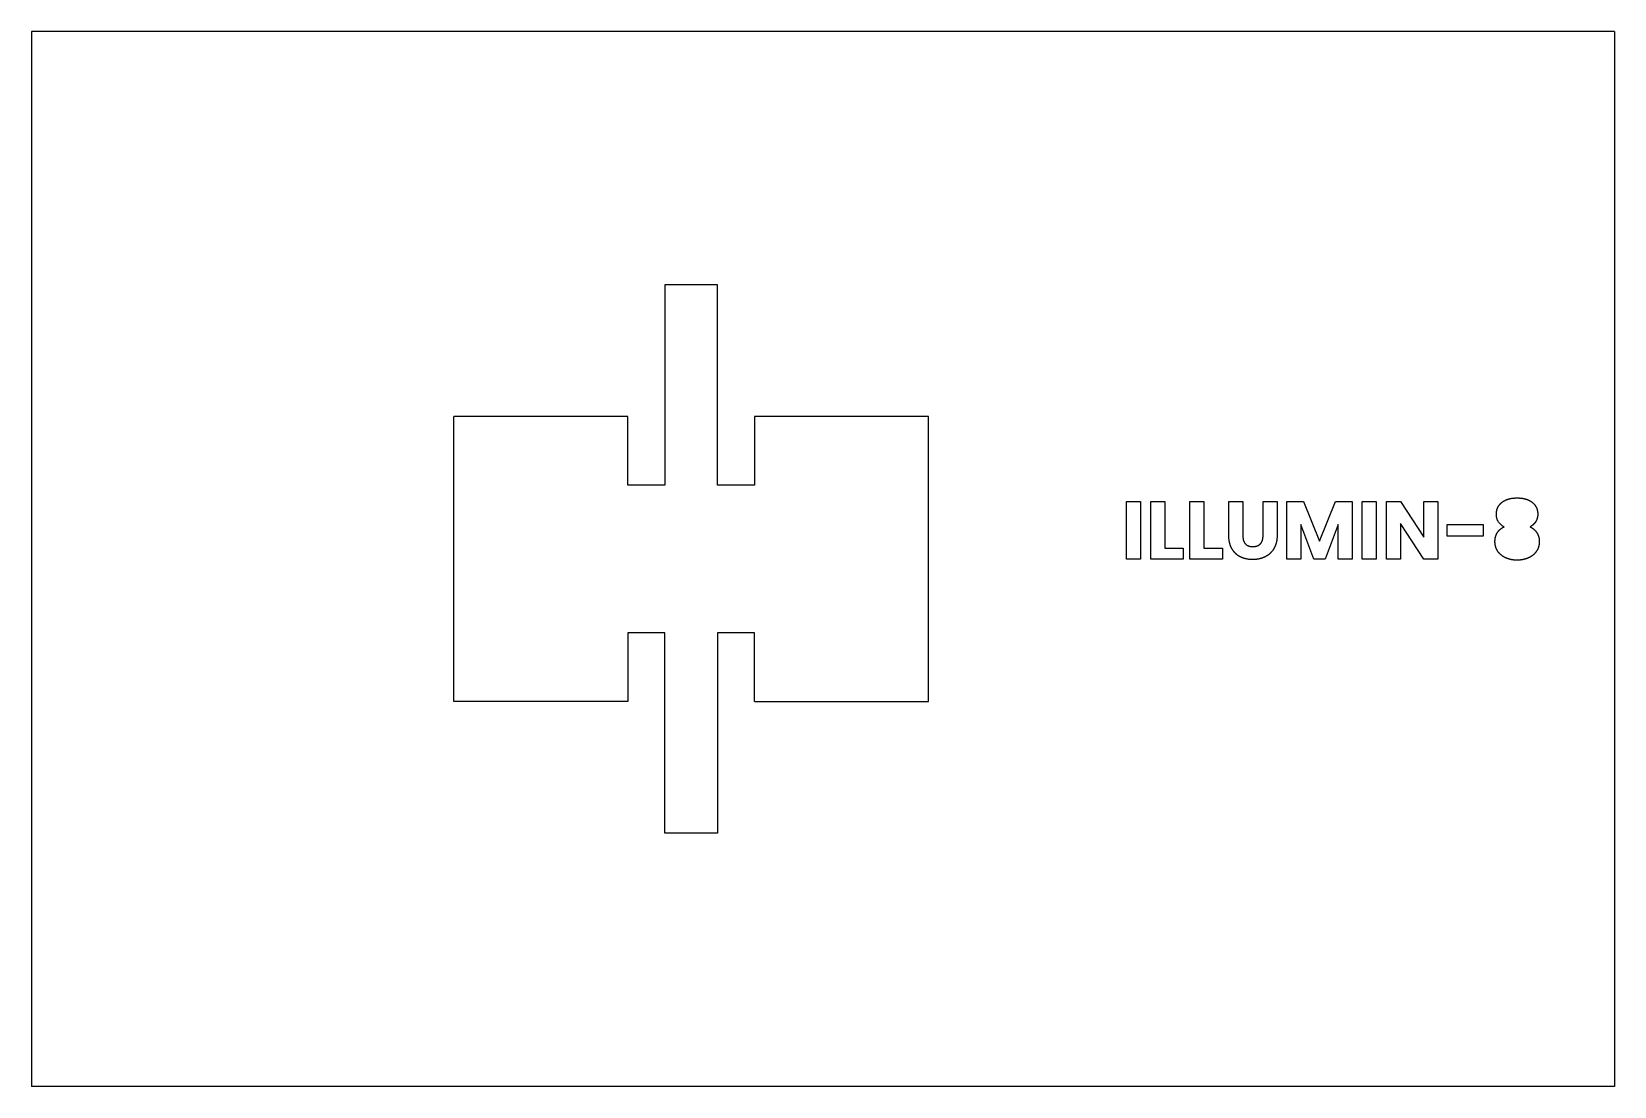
# Model space of a CAD drawing. Extents: x -116 to 184, y -100 to 100.
import ezdxf

# ---------------------------------------------------------------- set-up
doc = ezdxf.new("R2010")
doc.units = 0
doc.layers.add('VISIBLE', color=7, linetype='CONTINUOUS')

msp = doc.modelspace()

# ---------------------------------------------------------------- linework, layer by layer
at = {"layer": 'VISIBLE'}
for p, q in [((183.77, 100), (-116.23, 100)), ((-116.23, 100), (-116.23, -100)), ((183.77, 100), (183.77, -100)), ((3.77, 52), (3.77, 14)), ((13.77, 52), (3.77, 52)), ((13.77, 14), (13.77, 52)), ((-36.23, -27), (-36.23, 27)), ((-3.23, 27), (-36.23, 27)), ((-3.23, 14), (-3.23, 27)), ((20.77, 27), (20.77, 14)), ((53.77, 27), (20.77, 27)), ((53.77, -27), (53.77, 27)), ((3.77, 14), (-3.23, 14)), ((20.77, 14), (13.77, 14)), ((91.32, 10.91), (93.98, 10.91)), ((91.32, 0), (91.32, 10.91)), ((93.98, 10.91), (93.98, 0)), ((95.91, 0), (95.91, 10.91)), ((95.91, 10.91), (98.57, 10.91)), ((98.57, 10.91), (98.57, 2.05)), ((103.33, 0), (103.33, 10.91)), ((103.33, 10.91), (105.98, 10.91)), ((105.98, 10.91), (105.98, 2.05)), ((110.7, 10.91), (113.35, 10.91)), ((110.7, 4.4), (110.7, 10.91)), ((113.35, 10.91), (113.35, 4.38)), ((117.18, 4.38), (117.18, 10.91)), ((117.18, 10.91), (119.84, 10.91)), ((119.84, 10.91), (119.84, 4.4)), ((121.7, 0), (121.7, 10.91)), ((121.7, 10.91), (124.84, 10.91)), ((124.84, 10.91), (127.9, 3.36)), ((127.9, 3.36), (130.93, 10.91)), ((130.93, 10.91), (134.06, 10.91)), ((134.06, 10.91), (134.06, 0)), ((135.97, 10.91), (138.63, 10.91)), ((135.97, 0), (135.97, 10.91)), ((138.63, 10.91), (138.63, 0)), ((140.56, 0), (140.56, 10.91)), ((140.56, 10.91), (143.22, 10.91)), ((143.22, 10.91), (147.66, 4.15)), ((147.66, 4.15), (147.66, 10.91)), ((147.66, 10.91), (150.32, 10.91)), ((150.32, 10.91), (150.32, 0)), ((126.81, 0), (124.36, 6.56)), ((124.36, 6.56), (124.36, 0)), ((131.4, 6.54), (128.96, 0)), ((131.4, 0), (131.4, 6.54)), ((147.66, 0), (143.22, 6.73)), ((143.22, 6.73), (143.22, 0)), ((152.09, 6.56), (158.93, 6.56)), ((152.09, 4.35), (152.09, 6.56)), ((158.93, 6.56), (158.93, 4.35)), ((158.93, 4.35), (152.09, 4.35)), ((93.98, 0), (91.32, 0)), ((102.05, 0), (95.91, 0)), ((98.57, 2.05), (102.05, 2.05)), ((102.05, 2.05), (102.05, 0)), ((109.47, 0), (103.33, 0)), ((105.98, 2.05), (109.47, 2.05)), ((109.47, 2.05), (109.47, 0)), ((124.36, 0), (121.7, 0)), ((128.96, 0), (126.81, 0)), ((134.06, 0), (131.4, 0)), ((138.63, 0), (135.97, 0)), ((143.22, 0), (140.56, 0)), ((150.32, 0), (147.66, 0)), ((3.77, -14), (-3.23, -14)), ((-3.23, -14), (-3.23, -27)), ((3.77, -52), (3.77, -14)), ((20.77, -14), (13.77, -14)), ((13.77, -14), (13.77, -52)), ((20.77, -27), (20.77, -14)), ((-3.23, -27), (-36.23, -27)), ((20.77, -27), (53.77, -27)), ((13.77, -52), (3.77, -52)), ((183.77, -100), (-116.23, -100))]:
    msp.add_line(p, q, dxfattribs=at)
for points in [[(161.4, 8.54), (161.4, 9.37), (161.84, 10.07)], [(161.84, 10.07), (162.28, 10.76), (163.16, 11.17)], [(163.16, 11.17), (164.05, 11.58), (165.34, 11.58)], [(165.34, 11.58), (166.63, 11.58), (167.51, 11.17)], [(167.51, 11.17), (168.38, 10.76), (168.82, 10.07)], [(168.82, 10.07), (169.25, 9.37), (169.25, 8.54)], [(162.87, 6.09), (161.4, 6.87), (161.4, 8.54)], [(161.59, 5), (162.04, 5.71), (162.87, 6.09)], [(168.86, 7.07), (168.46, 6.45), (167.79, 6.09)], [(167.79, 6.09), (168.63, 5.69), (169.08, 4.98)], [(169.25, 8.54), (169.25, 7.7), (168.86, 7.07)], [(111.29, 1.92), (110.7, 2.94), (110.7, 4.4)], [(113.35, 4.38), (113.35, 3.41), (113.83, 2.88)], [(116.68, 2.88), (117.18, 3.41), (117.18, 4.38)], [(119.84, 4.4), (119.84, 2.94), (119.21, 1.93)], [(161.14, 3.33), (161.14, 4.29), (161.59, 5)], [(161.7, 1.42), (161.14, 2.22), (161.14, 3.33)], [(169.54, 3.33), (169.54, 2.22), (168.98, 1.42)], [(169.08, 4.98), (169.54, 4.28), (169.54, 3.33)], [(112.89, 0.4), (111.88, 0.9), (111.29, 1.92)], [(115.2, -0.11), (113.91, -0.11), (112.89, 0.4)], [(113.83, 2.88), (114.32, 2.35), (115.25, 2.35)], [(117.54, 0.4), (116.49, -0.11), (115.2, -0.11)], [(115.25, 2.35), (116.18, 2.35), (116.68, 2.88)], [(119.21, 1.93), (118.59, 0.92), (117.54, 0.4)], [(163.22, 0.2), (162.26, 0.62), (161.7, 1.42)], [(165.34, -0.22), (164.17, -0.22), (163.22, 0.2)], [(167.46, 0.2), (166.5, -0.22), (165.34, -0.22)], [(168.98, 1.42), (168.42, 0.62), (167.46, 0.2)]]:
    msp.add_open_spline(points, degree=2, dxfattribs=at)

doc.saveas('drawing.dxf')
